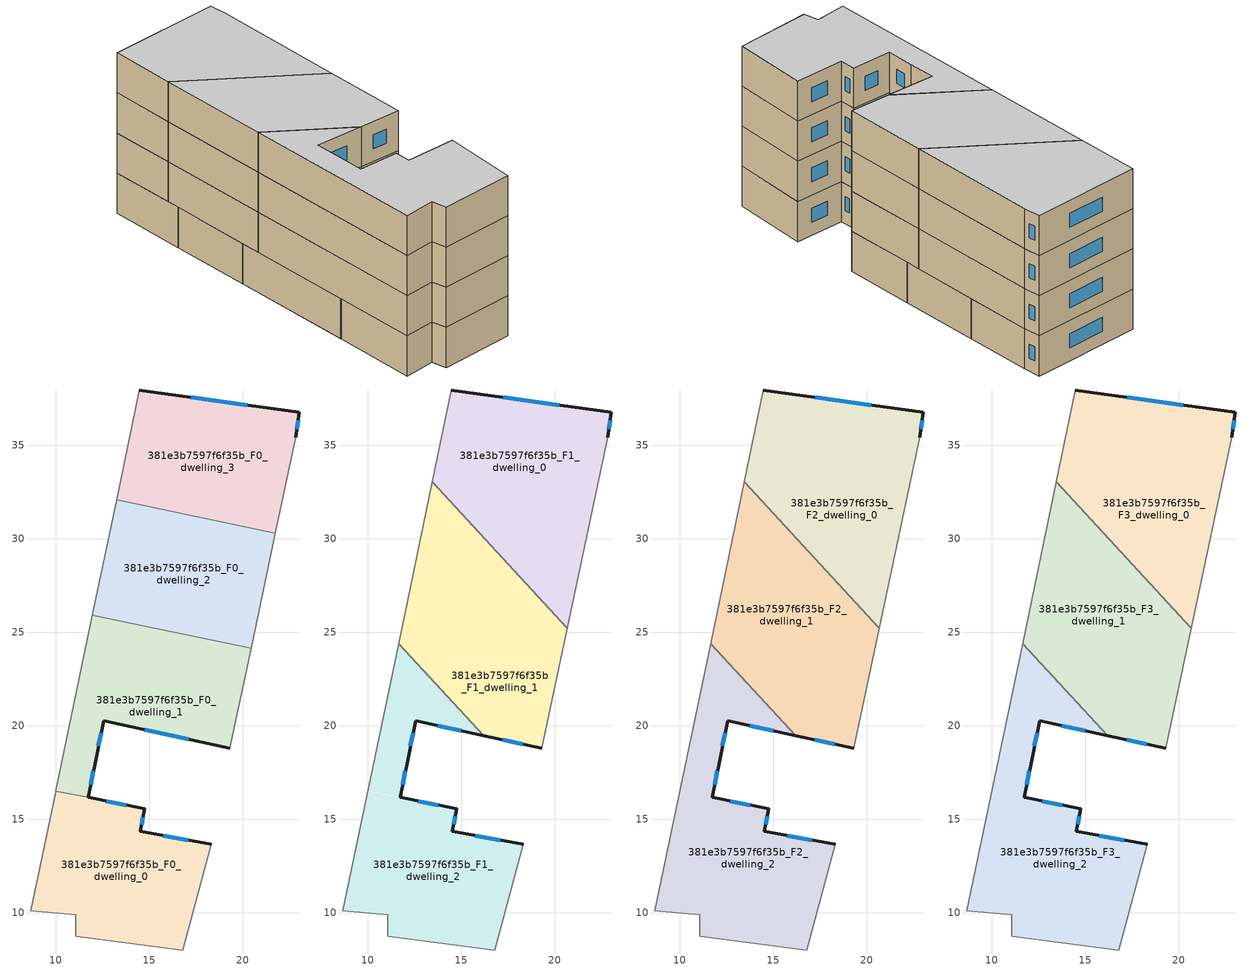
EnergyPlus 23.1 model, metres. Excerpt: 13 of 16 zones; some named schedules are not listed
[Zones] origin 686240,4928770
381e3b7597f6f35b_F0_dwelling_0
 floor ground (EU_floor_Construction): 18.31,13.66 16.78,8.02 11.07,8.75 11.07,9.92 8.67,10.11 9.99,16.45 10.01,16.52 14.76,15.56 14.74,15.46 14.52,14.36 z0
 wall outside (EU_wall_Construction): 18.31,13.66 14.52,14.36 14.74,15.46 14.76,15.56 11.73,16.17 z0:3
 wall adiabatic (EU_wall_Construction): 10.01,16.52 9.99,16.45 8.67,10.11 11.07,9.92 11.07,8.75 16.78,8.02 18.31,13.66 z0:3
 wall to 381e3b7597f6f35b_F0_dwelling_1 (EU_wall_Construction): 11.73,16.17 10.01,16.52 z0:3
 window (EU_Window_Construction): 14.59,14.72 14.67,15.1 / 17.08,13.89 15.75,14.13 / 13.77,15.76 12.71,15.97 z0.98:2.02
381e3b7597f6f35b_F0_dwelling_1
 floor ground (EU_floor_Construction): 20.44,24.13 19.31,18.79 12.56,20.27 12.16,18.28 11.73,16.17 10.01,16.52 11.96,25.9 z0
 wall outside (EU_wall_Construction): 11.73,16.17 12.16,18.28 12.56,20.27 19.31,18.79 z0:3
 wall adiabatic (EU_wall_Construction): 11.96,25.9 10.01,16.52 / 19.31,18.79 20.44,24.13 z0:3
 wall to 381e3b7597f6f35b_F0_dwelling_2 (EU_wall_Construction): 20.44,24.13 11.96,25.9 z0:3
 window (EU_Window_Construction): 14.75,19.79 17.11,19.27 / 12.29,18.93 12.43,19.62 / 11.87,16.86 12.02,17.6 z0.98:2.02
381e3b7597f6f35b_F0_dwelling_2
 floor ground (EU_floor_Construction): 21.75,30.3 20.44,24.13 11.96,25.9 13.25,32.07 z0
 wall to 381e3b7597f6f35b_F0_dwelling_3 (EU_wall_Construction): 21.75,30.3 13.25,32.07 z0:3
 wall adiabatic (EU_wall_Construction): 20.44,24.13 21.75,30.3 / 13.25,32.07 11.96,25.9 z0:3
381e3b7597f6f35b_F0_dwelling_3
 floor ground (EU_floor_Construction): 23.02,36.75 22.84,35.43 21.75,30.3 13.25,32.07 14.48,37.95 z0
 wall outside (EU_wall_Construction): 22.84,35.43 23.02,36.75 14.48,37.95 z0:3
 wall adiabatic (EU_wall_Construction): 14.48,37.95 13.25,32.07 / 21.75,30.3 22.84,35.43 z0:3
 window (EU_Window_Construction): 20.24,37.14 17.26,37.56 / 22.9,35.86 22.96,36.32 z0.98:2.02
381e3b7597f6f35b_F1_dwelling_0
 floor to 381e3b7597f6f35b_F0_dwelling_3 (EU_floor_Construction): 23.02,36.75 22.84,35.43 21.75,30.3 14.61,31.79 13.45,33.04 14.48,37.95 z3
 floor to 381e3b7597f6f35b_F0_dwelling_2 (EU_floor_Construction): 21.75,30.3 20.67,25.22 14.61,31.79 z3
 wall outside (EU_wall_Construction): 22.84,35.43 23.02,36.75 14.48,37.95 z3:6
 wall adiabatic (EU_wall_Construction): 20.67,25.22 22.84,35.43 / 14.48,37.95 13.45,33.04 z3:6
 wall to 381e3b7597f6f35b_F1_dwelling_1 (EU_wall_Construction): 13.45,33.04 20.67,25.22 z3:6
 window (EU_Window_Construction): 20.24,37.14 17.26,37.56 / 22.9,35.86 22.96,36.32 z3.98:5.02
381e3b7597f6f35b_F1_dwelling_1
 floor to 381e3b7597f6f35b_F0_dwelling_1 (EU_floor_Construction): 20.44,24.13 19.31,18.79 16.19,19.47 11.65,24.39 11.96,25.9 z3
 floor to 381e3b7597f6f35b_F0_dwelling_2 (EU_floor_Construction): 14.61,31.79 20.67,25.22 20.44,24.13 11.96,25.9 13.25,32.07 z3
 floor to 381e3b7597f6f35b_F0_dwelling_3 (EU_floor_Construction): 13.45,33.04 14.61,31.79 13.25,32.07 z3
 wall outside (EU_wall_Construction): 16.19,19.47 19.31,18.79 z3:6
 wall adiabatic (EU_wall_Construction): 19.31,18.79 20.67,25.22 / 13.45,33.04 11.65,24.39 z3:6
 wall to 381e3b7597f6f35b_F1_dwelling_2 (EU_wall_Construction): 11.65,24.39 16.19,19.47 z3:6
 window (EU_Window_Construction): 17.21,19.25 18.3,19.01 z3.98:5.02
381e3b7597f6f35b_F1_dwelling_2
 floor to 381e3b7597f6f35b_F0_dwelling_0 (EU_floor_Construction): 18.31,13.66 16.78,8.02 11.07,8.75 11.07,9.92 8.67,10.11 9.99,16.45 10.01,16.52 14.76,15.56 14.74,15.46 14.52,14.36 z3
 floor to 381e3b7597f6f35b_F0_dwelling_1 (EU_floor_Construction): 11.65,24.39 16.19,19.47 12.56,20.27 12.16,18.28 11.73,16.17 10.01,16.52 z3
 wall outside (EU_wall_Construction): 18.31,13.66 14.52,14.36 14.76,15.56 11.73,16.17 12.16,18.28 12.56,20.27 16.19,19.47 z3:6
 wall adiabatic (EU_wall_Construction): 11.65,24.39 8.67,10.11 11.07,9.92 11.07,8.75 16.78,8.02 18.31,13.66 z3:6
 window (EU_Window_Construction): 14.6,14.75 14.68,15.17 / 17.08,13.89 15.75,14.13 / 13.74,20.01 15.01,19.73 / 12.29,18.93 12.43,19.62 / 11.87,16.86 12.02,17.59 / 13.77,15.76 12.71,15.97 z3.98:5.02
381e3b7597f6f35b_F2_dwelling_0
 floor to 381e3b7597f6f35b_F1_dwelling_0 (EU_floor_Construction): 23.02,36.75 22.84,35.43 20.67,25.22 13.45,33.04 14.48,37.95 z6
 wall outside (EU_wall_Construction): 22.84,35.43 23.02,36.75 14.48,37.95 z6:9
 wall adiabatic (EU_wall_Construction): 20.67,25.22 22.84,35.43 / 14.48,37.95 13.45,33.04 z6:9
 wall to 381e3b7597f6f35b_F2_dwelling_1 (EU_wall_Construction): 13.45,33.04 20.67,25.22 z6:9
 window (EU_Window_Construction): 20.24,37.14 17.26,37.56 / 22.9,35.86 22.96,36.32 z6.98:8.02
381e3b7597f6f35b_F2_dwelling_1
 floor to 381e3b7597f6f35b_F1_dwelling_1 (EU_floor_Construction): 13.45,33.04 20.67,25.22 19.31,18.79 16.19,19.47 11.65,24.39 z6
 wall outside (EU_wall_Construction): 16.19,19.47 19.31,18.79 z6:9
 wall adiabatic (EU_wall_Construction): 19.31,18.79 20.67,25.22 / 13.45,33.04 11.65,24.39 z6:9
 wall to 381e3b7597f6f35b_F2_dwelling_2 (EU_wall_Construction): 11.65,24.39 16.19,19.47 z6:9
 window (EU_Window_Construction): 17.21,19.25 18.3,19.01 z6.98:8.02
381e3b7597f6f35b_F2_dwelling_2
 floor to 381e3b7597f6f35b_F1_dwelling_2 (EU_floor_Construction): 16.19,19.47 12.56,20.27 12.16,18.28 11.73,16.17 14.76,15.56 14.52,14.36 18.31,13.66 16.78,8.02 11.07,8.75 11.07,9.92 8.67,10.11 11.65,24.39 z6
 wall outside (EU_wall_Construction): 18.31,13.66 14.52,14.36 14.76,15.56 11.73,16.17 12.16,18.28 12.56,20.27 16.19,19.47 z6:9
 wall adiabatic (EU_wall_Construction): 11.65,24.39 8.67,10.11 11.07,9.92 11.07,8.75 16.78,8.02 18.31,13.66 z6:9
 window (EU_Window_Construction): 14.6,14.75 14.68,15.17 / 17.08,13.89 15.75,14.13 / 13.74,20.01 15.01,19.73 / 12.29,18.93 12.43,19.62 / 11.87,16.86 12.02,17.59 / 13.77,15.76 12.71,15.97 z6.98:8.02
381e3b7597f6f35b_F3_dwelling_0
 floor to 381e3b7597f6f35b_F2_dwelling_0 (EU_floor_Construction): 23.02,36.75 22.84,35.43 20.67,25.22 13.45,33.04 14.48,37.95 z9
 wall outside (EU_wall_Construction): 22.84,35.43 23.02,36.75 14.48,37.95 z9:12
 wall adiabatic (EU_wall_Construction): 20.67,25.22 22.84,35.43 / 14.48,37.95 13.45,33.04 z9:12
 wall to 381e3b7597f6f35b_F3_dwelling_1 (EU_wall_Construction): 13.45,33.04 20.67,25.22 z9:12
 window (EU_Window_Construction): 20.24,37.14 17.26,37.56 / 22.9,35.86 22.96,36.32 z9.98:11.02
 ceiling to 381e3b7597f6f35b_F4_dwelling_0 (EU_floor_Construction): 20.67,25.22 22.84,35.43 23.02,36.75 14.48,37.95 13.45,33.04 z12
381e3b7597f6f35b_F3_dwelling_1
 floor to 381e3b7597f6f35b_F2_dwelling_1 (EU_floor_Construction): 13.45,33.04 20.67,25.22 19.31,18.79 16.19,19.47 11.65,24.39 z9
 wall outside (EU_wall_Construction): 16.19,19.47 19.31,18.79 z9:12
 wall adiabatic (EU_wall_Construction): 19.31,18.79 20.67,25.22 / 13.45,33.04 11.65,24.39 z9:12
 wall to 381e3b7597f6f35b_F3_dwelling_2 (EU_wall_Construction): 11.65,24.39 16.19,19.47 z9:12
 window (EU_Window_Construction): 17.21,19.25 18.3,19.01 z9.98:11.02
 ceiling to 381e3b7597f6f35b_F4_dwelling_1 (EU_floor_Construction): 19.31,18.79 20.67,25.22 13.45,33.04 11.65,24.39 16.19,19.47 z12
381e3b7597f6f35b_F3_dwelling_2
 floor to 381e3b7597f6f35b_F2_dwelling_2 (EU_floor_Construction): 16.19,19.47 12.56,20.27 12.16,18.28 11.73,16.17 14.76,15.56 14.52,14.36 18.31,13.66 16.78,8.02 11.07,8.75 11.07,9.92 8.67,10.11 11.65,24.39 z9
 wall outside (EU_wall_Construction): 18.31,13.66 14.52,14.36 14.76,15.56 11.73,16.17 12.16,18.28 12.56,20.27 16.19,19.47 z9:12
 wall adiabatic (EU_wall_Construction): 11.65,24.39 8.67,10.11 11.07,9.92 11.07,8.75 16.78,8.02 18.31,13.66 z9:12
 window (EU_Window_Construction): 14.6,14.75 14.68,15.17 / 17.08,13.89 15.75,14.13 / 13.74,20.01 15.01,19.73 / 12.29,18.93 12.43,19.62 / 11.87,16.86 12.02,17.59 / 13.77,15.76 12.71,15.97 z9.98:11.02
 ceiling to 381e3b7597f6f35b_F4_dwelling_2 (EU_floor_Construction): 16.78,8.02 18.31,13.66 14.52,14.36 14.76,15.56 11.73,16.17 12.16,18.28 12.56,20.27 16.19,19.47 11.65,24.39 8.67,10.11 11.07,9.92 11.07,8.75 z12
[Building]
EU S2 Campaign: North Axis=0; Terrain=City; Solar Distribution=FullExterior
[Site:Location]
Bologna: Latitude=44.5; Longitude=11.25; Time Zone=1; Elevation=37
[SizingPeriod:WeatherFileDays]
AnnualSizingPeriod: Begin Month=1; Begin Day of Month=1; End Month=12; End Day of Month=31; Day of Week for Start Day=Monday; Use Weather File Daylight Saving Period=No; Use Weather File Rain and Snow Indicators=No
[MATERIAL]
EU_InternalMass_Material: Roughness=MediumRough; Thickness=0.1; Conductivity=1; Density=1800; Specific Heat=900; Thermal Absorptance=0.9; Solar Absorptance=0.7; Visible Absorptance=0.7
[MATERIAL:NOMASS] Roughness=MediumRough; Thermal Absorptance=0.9; Solar Absorptance=0.7; Visible Absorptance=0.7
Name | Thermal Resistance
EU_wall_NoMass | 0.905828
EU_floor_NoMass | 0.67114
[WINDOWMATERIAL:SIMPLEGLAZINGSYSTEM]
EU_Window_SimpleGlazing: UFactor=4.52486; Solar Heat Gain Coefficient=0.85; Visible Transmittance=0.85
[CONSTRUCTION]
EU_wall_Construction: EU_wall_NoMass
EU_floor_Construction: EU_floor_NoMass
EU_InternalMass_Construction: EU_InternalMass_Material
EU_Window_Construction: EU_Window_SimpleGlazing
[ZONE] Type=1; Multiplier=1; Ceiling Height=autocalculate; Floor Area=autocalculate; Part of Total Floor Area=Yes
Name | Volume
381e3b7597f6f35b_F0_dwelling_0 | 165.176
381e3b7597f6f35b_F1_dwelling_0; 381e3b7597f6f35b_F2_dwelling_0; 381e3b7597f6f35b_F3_dwelling_0 | 218.547
381e3b7597f6f35b_F0_dwelling_1 | 162.632
381e3b7597f6f35b_F1_dwelling_1; 381e3b7597f6f35b_F2_dwelling_1; 381e3b7597f6f35b_F3_dwelling_1 | 218.541
381e3b7597f6f35b_F0_dwelling_2 | 163.901
381e3b7597f6f35b_F1_dwelling_2; 381e3b7597f6f35b_F2_dwelling_2; 381e3b7597f6f35b_F3_dwelling_2 | 218.548
381e3b7597f6f35b_F0_dwelling_3 | 163.896
[INTERNALMASS] Construction=EU_InternalMass_Construction
Name | Zone or ZoneList | Surface Area
381e3b7597f6f35b_F0_dwelling_0_EU_InternalMass | 381e3b7597f6f35b_F0_dwelling_0 | 55.0597
381e3b7597f6f35b_F0_dwelling_1_EU_InternalMass | 381e3b7597f6f35b_F0_dwelling_1 | 54.2153
381e3b7597f6f35b_F0_dwelling_2_EU_InternalMass | 381e3b7597f6f35b_F0_dwelling_2 | 54.634
381e3b7597f6f35b_F0_dwelling_3_EU_InternalMass | 381e3b7597f6f35b_F0_dwelling_3 | 54.6317
381e3b7597f6f35b_F1_dwelling_0_EU_InternalMass | 381e3b7597f6f35b_F1_dwelling_0 | 72.849
381e3b7597f6f35b_F1_dwelling_1_EU_InternalMass | 381e3b7597f6f35b_F1_dwelling_1 | 72.8473
381e3b7597f6f35b_F1_dwelling_2_EU_InternalMass | 381e3b7597f6f35b_F1_dwelling_2 | 72.8494
381e3b7597f6f35b_F2_dwelling_0_EU_InternalMass | 381e3b7597f6f35b_F2_dwelling_0 | 72.849
381e3b7597f6f35b_F2_dwelling_1_EU_InternalMass | 381e3b7597f6f35b_F2_dwelling_1 | 72.8473
381e3b7597f6f35b_F2_dwelling_2_EU_InternalMass | 381e3b7597f6f35b_F2_dwelling_2 | 72.8494
381e3b7597f6f35b_F3_dwelling_0_EU_InternalMass | 381e3b7597f6f35b_F3_dwelling_0 | 72.849
381e3b7597f6f35b_F3_dwelling_1_EU_InternalMass | 381e3b7597f6f35b_F3_dwelling_1 | 72.8473
381e3b7597f6f35b_F3_dwelling_2_EU_InternalMass | 381e3b7597f6f35b_F3_dwelling_2 | 72.8494
[OTHEREQUIPMENT] Fuel Type=Electricity; Design Level Calculation Method=Watts/Area; Power per Zone Floor Area=1; Fraction Latent=0; Fraction Radiant=0; Fraction Lost=0; Carbon Dioxide Generation Rate=0; EndUse Subcategory=EU_Step8_InternalGains
Name | Zone or ZoneList or Space or SpaceList | Schedule
EU_Step8_InternalGain_381e3b7597f6f35b_F0_dwelling_0_f000 | 381e3b7597f6f35b_F0_dwelling_0 | EU_Step8_GainSchedule_381e3b7597f6f35b_F0_dwelling_0_f000
EU_Step8_InternalGain_381e3b7597f6f35b_F0_dwelling_1_f000 | 381e3b7597f6f35b_F0_dwelling_1 | EU_Step8_GainSchedule_381e3b7597f6f35b_F0_dwelling_1_f000
EU_Step8_InternalGain_381e3b7597f6f35b_F0_dwelling_2_f000 | 381e3b7597f6f35b_F0_dwelling_2 | EU_Step8_GainSchedule_381e3b7597f6f35b_F0_dwelling_2_f000
EU_Step8_InternalGain_381e3b7597f6f35b_F0_dwelling_3_f000 | 381e3b7597f6f35b_F0_dwelling_3 | EU_Step8_GainSchedule_381e3b7597f6f35b_F0_dwelling_3_f000
EU_Step8_InternalGain_381e3b7597f6f35b_F1_dwelling_0_f000 | 381e3b7597f6f35b_F1_dwelling_0 | EU_Step8_GainSchedule_381e3b7597f6f35b_F1_dwelling_0_f000
EU_Step8_InternalGain_381e3b7597f6f35b_F1_dwelling_1_f000 | 381e3b7597f6f35b_F1_dwelling_1 | EU_Step8_GainSchedule_381e3b7597f6f35b_F1_dwelling_1_f000
EU_Step8_InternalGain_381e3b7597f6f35b_F1_dwelling_2_f000 | 381e3b7597f6f35b_F1_dwelling_2 | EU_Step8_GainSchedule_381e3b7597f6f35b_F1_dwelling_2_f000
EU_Step8_InternalGain_381e3b7597f6f35b_F2_dwelling_0_f000 | 381e3b7597f6f35b_F2_dwelling_0 | EU_Step8_GainSchedule_381e3b7597f6f35b_F2_dwelling_0_f000
EU_Step8_InternalGain_381e3b7597f6f35b_F2_dwelling_1_f000 | 381e3b7597f6f35b_F2_dwelling_1 | EU_Step8_GainSchedule_381e3b7597f6f35b_F2_dwelling_1_f000
EU_Step8_InternalGain_381e3b7597f6f35b_F2_dwelling_2_f000 | 381e3b7597f6f35b_F2_dwelling_2 | EU_Step8_GainSchedule_381e3b7597f6f35b_F2_dwelling_2_f000
EU_Step8_InternalGain_381e3b7597f6f35b_F3_dwelling_0_f000 | 381e3b7597f6f35b_F3_dwelling_0 | EU_Step8_GainSchedule_381e3b7597f6f35b_F3_dwelling_0_f000
EU_Step8_InternalGain_381e3b7597f6f35b_F3_dwelling_1_f000 | 381e3b7597f6f35b_F3_dwelling_1 | EU_Step8_GainSchedule_381e3b7597f6f35b_F3_dwelling_1_f000
EU_Step8_InternalGain_381e3b7597f6f35b_F3_dwelling_2_f000 | 381e3b7597f6f35b_F3_dwelling_2 | EU_Step8_GainSchedule_381e3b7597f6f35b_F3_dwelling_2_f000
[ZONEVENTILATION:DESIGNFLOWRATE] Schedule=EU_AlwaysOn; Design Flow Rate Calculation Method=AirChanges/Hour; Air Changes per Hour=0.73129; Ventilation Type=Natural; Fan Pressure Rise=0; Fan Total Efficiency=1; Constant Term Coefficient=1; Temperature Term Coefficient=0; Velocity Term Coefficient=0; Velocity Squared Term Coefficient=0; Minimum Indoor Temperature=-100; Maximum Indoor Temperature=100; Delta Temperature=-100; Minimum Outdoor Temperature=-100; Maximum Outdoor Temperature=100; Maximum Wind Speed=40
Name | Zone or ZoneList or Space or SpaceList
EU_ConstantAir_381e3b7597f6f35b_F0_dwelling_0 | 381e3b7597f6f35b_F0_dwelling_0
EU_ConstantAir_381e3b7597f6f35b_F0_dwelling_1 | 381e3b7597f6f35b_F0_dwelling_1
EU_ConstantAir_381e3b7597f6f35b_F0_dwelling_2 | 381e3b7597f6f35b_F0_dwelling_2
EU_ConstantAir_381e3b7597f6f35b_F0_dwelling_3 | 381e3b7597f6f35b_F0_dwelling_3
EU_ConstantAir_381e3b7597f6f35b_F1_dwelling_0 | 381e3b7597f6f35b_F1_dwelling_0
EU_ConstantAir_381e3b7597f6f35b_F1_dwelling_1 | 381e3b7597f6f35b_F1_dwelling_1
EU_ConstantAir_381e3b7597f6f35b_F1_dwelling_2 | 381e3b7597f6f35b_F1_dwelling_2
EU_ConstantAir_381e3b7597f6f35b_F2_dwelling_0 | 381e3b7597f6f35b_F2_dwelling_0
EU_ConstantAir_381e3b7597f6f35b_F2_dwelling_1 | 381e3b7597f6f35b_F2_dwelling_1
EU_ConstantAir_381e3b7597f6f35b_F2_dwelling_2 | 381e3b7597f6f35b_F2_dwelling_2
EU_ConstantAir_381e3b7597f6f35b_F3_dwelling_0 | 381e3b7597f6f35b_F3_dwelling_0
EU_ConstantAir_381e3b7597f6f35b_F3_dwelling_1 | 381e3b7597f6f35b_F3_dwelling_1
EU_ConstantAir_381e3b7597f6f35b_F3_dwelling_2 | 381e3b7597f6f35b_F3_dwelling_2
[HVACTEMPLATE:THERMOSTAT] Constant Heating Setpoint=20; Constant Cooling Setpoint=50
EU_HeatOnly_381e3b7597f6f35b_F0_dwelling_0; EU_HeatOnly_381e3b7597f6f35b_F0_dwelling_1; EU_HeatOnly_381e3b7597f6f35b_F0_dwelling_2; EU_HeatOnly_381e3b7597f6f35b_F0_dwelling_3; EU_HeatOnly_381e3b7597f6f35b_F1_dwelling_0; EU_HeatOnly_381e3b7597f6f35b_F1_dwelling_1; EU_HeatOnly_381e3b7597f6f35b_F1_dwelling_2; EU_HeatOnly_381e3b7597f6f35b_F2_dwelling_0; EU_HeatOnly_381e3b7597f6f35b_F2_dwelling_1; EU_HeatOnly_381e3b7597f6f35b_F2_dwelling_2; EU_HeatOnly_381e3b7597f6f35b_F3_dwelling_0; EU_HeatOnly_381e3b7597f6f35b_F3_dwelling_1; EU_HeatOnly_381e3b7597f6f35b_F3_dwelling_2; EU_HeatOnly_381e3b7597f6f35b_F4_dwelling_0; EU_HeatOnly_381e3b7597f6f35b_F4_dwelling_1; EU_HeatOnly_381e3b7597f6f35b_F4_dwelling_2
[HVACTEMPLATE:ZONE:IDEALLOADSAIRSYSTEM] System Availability Schedule=EU_AlwaysOn; Maximum Heating Supply Air Temperature=50; Minimum Cooling Supply Air Temperature=13; Maximum Heating Supply Air Humidity Ratio=0.0156; Minimum Cooling Supply Air Humidity Ratio=0.0077; Heating Limit=NoLimit; Cooling Limit=NoLimit; Heating Availability Schedule=EU_AlwaysOn; Cooling Availability Schedule=EU_CoolingOff; Dehumidification Control Type=ConstantSensibleHeatRatio; Cooling Sensible Heat Ratio=0.7; Dehumidification Setpoint=60; Humidification Control Type=None; Humidification Setpoint=30; Outdoor Air Method=None; Outdoor Air Flow Rate per Person=0.00944; Outdoor Air Flow Rate per Zone Floor Area=0; Outdoor Air Flow Rate per Zone=0; Demand Controlled Ventilation Type=None; Outdoor Air Economizer Type=NoEconomizer; Heat Recovery Type=None; Sensible Heat Recovery Effectiveness=0.7; Latent Heat Recovery Effectiveness=0.65
Name | Template Thermostat
381e3b7597f6f35b_F0_dwelling_0 | EU_HeatOnly_381e3b7597f6f35b_F0_dwelling_0
381e3b7597f6f35b_F0_dwelling_1 | EU_HeatOnly_381e3b7597f6f35b_F0_dwelling_1
381e3b7597f6f35b_F0_dwelling_2 | EU_HeatOnly_381e3b7597f6f35b_F0_dwelling_2
381e3b7597f6f35b_F0_dwelling_3 | EU_HeatOnly_381e3b7597f6f35b_F0_dwelling_3
381e3b7597f6f35b_F1_dwelling_0 | EU_HeatOnly_381e3b7597f6f35b_F1_dwelling_0
381e3b7597f6f35b_F1_dwelling_1 | EU_HeatOnly_381e3b7597f6f35b_F1_dwelling_1
381e3b7597f6f35b_F1_dwelling_2 | EU_HeatOnly_381e3b7597f6f35b_F1_dwelling_2
381e3b7597f6f35b_F2_dwelling_0 | EU_HeatOnly_381e3b7597f6f35b_F2_dwelling_0
381e3b7597f6f35b_F2_dwelling_1 | EU_HeatOnly_381e3b7597f6f35b_F2_dwelling_1
381e3b7597f6f35b_F2_dwelling_2 | EU_HeatOnly_381e3b7597f6f35b_F2_dwelling_2
381e3b7597f6f35b_F3_dwelling_0 | EU_HeatOnly_381e3b7597f6f35b_F3_dwelling_0
381e3b7597f6f35b_F3_dwelling_1 | EU_HeatOnly_381e3b7597f6f35b_F3_dwelling_1
381e3b7597f6f35b_F3_dwelling_2 | EU_HeatOnly_381e3b7597f6f35b_F3_dwelling_2
